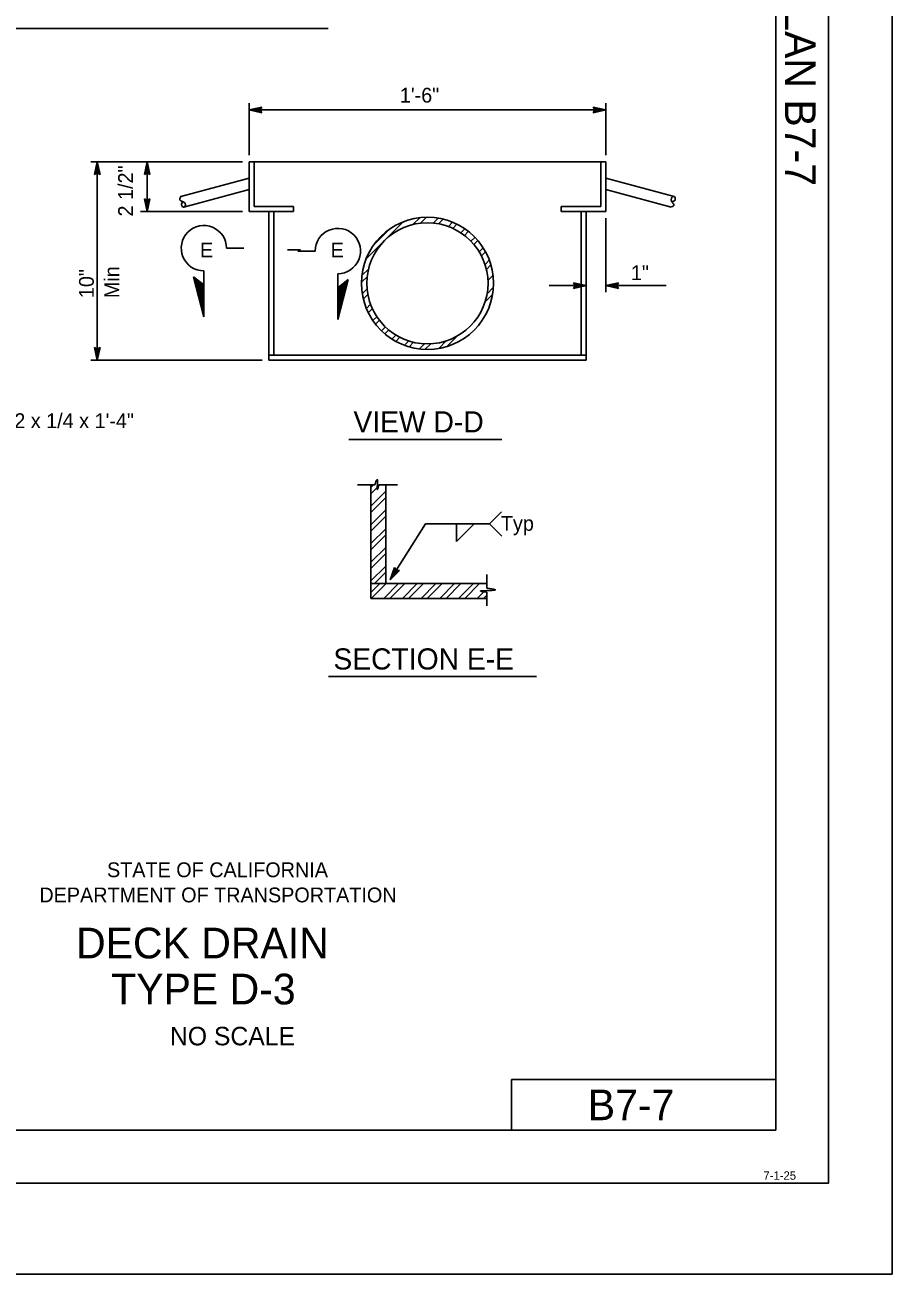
# Model space of a CAD drawing. Extents: x -894 to 866, y -472 to 714.
# Drawn here: x 456 to 866, y -472 to 118 of the extents above; entities that cross this region are included whole.
import ezdxf

# ---------------------------------------------------------------- set-up
doc = ezdxf.new("R2010")
doc.units = 0
for name, color, linetype in [('12 Coord Grid', 7, 'Continuous'), ('14 Ramp Anno', 7, 'Continuous'), ('22 Misc Cnst Det', 7, 'Continuous'), ('56 Stage 3 Anno', 7, 'Continuous'), ('57 Undefined', 7, 'Continuous'), ('60 Nongeo Data', 7, 'Continuous'), ('border_INSIDE-BORDER-anno', 7, 'Continuous'), ('border_PLOTTING-ELEMENTS', 7, 'Continuous'), ('border_rw_22x34_Cut_Lines', 7, 'Continuous'), ('border_SHEET', 7, 'Continuous'), ('border_WITHIN-BORDER-anno', 7, 'Continuous')]:
    doc.layers.add(name, color=color, linetype=linetype)

msp = doc.modelspace()

# ---------------------------------------------------------------- linework, layer by layer
at = {"layer": '14 Ramp Anno'}
msp.add_line((579.93, 11.85), (586.02, 11.85), dxfattribs=at)
at = {"layer": '22 Misc Cnst Det'}
for p, q in [((551.07, 12.67), (559.22, 12.67)), ((593, 11.34), (584.85, 11.34)), ((540.36, 1.95), (540.36, -19.75)), ((603.72, 0.62), (603.72, -21.08)), ((540.36, -19.75), (535.52, -0.8)), ((540.36, -4.72), (535.52, -0.8)), ((540.36, -18.19), (536.03, -1.21)), ((540.36, -16.64), (536.53, -1.61)), ((540.36, -15.08), (537.03, -2.02)), ((540.36, -13.52), (537.53, -2.43)), ((540.36, -11.96), (538.03, -2.83)), ((540.36, -10.4), (538.53, -3.24)), ((540.36, -8.84), (539.03, -3.64)), ((540.36, -7.29), (539.53, -4.05)), ((540.36, -5.73), (540.03, -4.45)), ((603.72, -21.08), (608.55, -2.14)), ((603.72, -6.05), (608.55, -2.14)), ((603.72, -19.53), (608.05, -2.54)), ((603.72, -17.97), (607.55, -2.95)), ((603.72, -16.41), (607.05, -3.35)), ((603.72, -14.85), (606.54, -3.76)), ((603.72, -13.29), (606.04, -4.16)), ((603.72, -11.74), (605.54, -4.57)), ((603.72, -10.18), (605.04, -4.98)), ((603.72, -8.62), (604.54, -5.38)), ((603.72, -7.06), (604.04, -5.79))]:
    msp.add_line(p, q, dxfattribs=at)
for centre, start, end in [((540.36, 12.67), 359.99947, 269.99996), ((603.72, 11.34), 270.00004, 180.00053)]:
    msp.add_arc(centre, 10.72, start, end, dxfattribs=at)
at = {"layer": '56 Stage 3 Anno'}
for p, q in [((561.72, 56.65), (561.72, 81.21)), ((561.72, 78.08), (567.72, 79.41)), ((567.72, 76.74), (561.72, 78.08)), ((561.72, 78.08), (561.72, 78.08)), ((567.5, 77.1), (563.1, 78.08)), ((563.11, 78.09), (567.49, 79.05)), ((564.48, 78.08), (567.31, 78.71)), ((567.27, 77.46), (564.48, 78.08)), ((565.86, 78.08), (567.07, 78.35)), ((567.09, 77.8), (565.86, 78.08)), ((567.72, 79.41), (566.92, 78.08)), ((566.92, 78.08), (567.72, 76.74)), ((567.72, 79.41), (567.72, 79.41)), ((725.37, 78.08), (724.57, 79.42)), ((724.57, 79.42), (724.57, 79.42)), ((724.57, 79.42), (730.57, 78.08)), ((730.57, 78.08), (724.57, 76.75)), ((724.57, 76.75), (725.37, 78.08)), ((724.78, 79.07), (729.19, 78.08)), ((729.17, 78.08), (724.8, 77.11)), ((727.8, 78.08), (724.98, 77.46)), ((725.02, 78.71), (727.8, 78.08)), ((725.19, 78.36), (726.42, 78.09)), ((726.42, 78.09), (725.21, 77.82)), ((730.57, 56.65), (730.57, 81.21)), ((730.57, 78.08), (730.57, 78.08)), ((567.72, 76.74), (567.72, 76.74)), ((724.57, 76.75), (724.57, 76.75)), ((558.59, 53.52), (486.81, 53.52)), ((488.6, 47.52), (489.94, 53.52)), ((489.94, 53.52), (489.94, 53.52)), ((489.94, 53.52), (491.27, 47.52)), ((512.18, 47.52), (513.52, 53.52)), ((513.52, 53.52), (513.52, 53.52)), ((513.52, 53.52), (514.85, 47.52)), ((489.94, 48.32), (488.6, 47.52)), ((488.6, 47.52), (488.6, 47.52)), ((488.95, 47.74), (489.94, 52.14)), ((489.31, 47.97), (489.94, 50.76)), ((489.66, 48.15), (489.94, 49.38)), ((489.94, 52.13), (490.91, 47.76)), ((489.94, 50.76), (490.56, 47.93)), ((489.94, 49.38), (490.2, 48.17)), ((491.27, 47.52), (489.94, 48.32)), ((491.27, 47.52), (491.27, 47.52)), ((513.52, 48.32), (512.18, 47.52)), ((512.18, 47.52), (512.18, 47.52)), ((512.53, 47.74), (513.51, 52.14)), ((512.89, 47.97), (513.51, 50.76)), ((513.24, 48.15), (513.51, 49.38)), ((513.51, 50.76), (514.14, 47.93)), ((513.51, 49.38), (513.78, 48.17)), ((513.52, 52.13), (514.49, 47.76)), ((514.85, 47.52), (513.52, 48.32)), ((514.85, 47.52), (514.85, 47.52)), ((513.52, 30.07), (512.19, 36.07)), ((512.19, 36.07), (512.19, 36.07)), ((512.19, 36.07), (513.52, 35.27)), ((513.51, 31.46), (512.54, 35.84)), ((513.52, 32.83), (512.89, 35.66)), ((513.52, 35.27), (514.86, 36.07)), ((514.86, 36.07), (513.52, 30.07)), ((514.5, 35.85), (513.52, 31.45)), ((514.14, 35.62), (513.52, 32.83)), ((513.79, 35.44), (513.52, 34.22)), ((514.86, 36.07), (514.86, 36.07)), ((558.59, 30.07), (510.39, 30.07)), ((513.52, 34.22), (513.25, 35.42)), ((513.52, 30.07), (513.52, 30.07)), ((730.57, 26.94), (730.57, -8.15)), ((715.98, -5.02), (715.18, -3.68)), ((715.18, -3.68), (715.18, -3.68)), ((715.18, -3.68), (721.18, -5.02)), ((721.18, -5.02), (715.18, -6.35)), ((715.18, -6.35), (715.98, -5.02)), ((715.4, -4.04), (719.8, -5.02)), ((719.79, -5.02), (715.42, -5.99)), ((718.42, -5.02), (715.6, -5.64)), ((715.63, -4.4), (718.42, -5.02)), ((715.81, -4.74), (717.04, -5.02)), ((717.04, -5.02), (715.83, -5.28)), ((721.18, -5.02), (721.18, -5.02)), ((730.57, -5.02), (736.57, -3.69)), ((736.57, -6.36), (730.57, -5.02)), ((730.57, -5.02), (730.57, -5.02)), ((736.35, -6), (731.95, -5.02)), ((731.96, -5.02), (736.33, -4.05)), ((733.33, -5.02), (736.15, -4.4)), ((736.12, -5.64), (733.33, -5.02)), ((734.71, -5.02), (735.92, -4.75)), ((735.94, -5.3), (734.71, -5.02)), ((736.57, -3.69), (735.77, -5.02)), ((735.77, -5.02), (736.57, -6.36)), ((736.57, -3.69), (736.57, -3.69)), ((715.18, -6.35), (715.18, -6.35)), ((736.57, -6.36), (736.57, -6.36)), ((489.94, -40.28), (488.61, -34.28)), ((488.61, -34.28), (488.61, -34.28)), ((488.61, -34.28), (489.94, -35.08)), ((489.94, -38.89), (488.97, -34.52)), ((489.94, -37.52), (489.31, -34.69)), ((489.94, -36.14), (489.67, -34.93)), ((489.94, -35.08), (491.28, -34.28)), ((491.28, -34.28), (489.94, -40.28)), ((490.92, -34.5), (489.94, -38.9)), ((490.56, -34.73), (489.94, -37.52)), ((490.22, -34.91), (489.94, -36.14)), ((491.28, -34.28), (491.28, -34.28)), ((567.97, -40.28), (486.81, -40.28)), ((489.94, -40.28), (489.94, -40.28)), ((675.49, -117.67), (681.1, -112.06)), ((628.56, -144.11), (645.16, -117.67)), ((645.16, -117.67), (675.49, -117.67)), ((659.83, -126.01), (659.83, -117.67)), ((668.17, -117.67), (659.83, -126.01)), ((675.49, -117.67), (681.27, -123.45)), ((628.56, -144.11), (630.62, -138.32)), ((632.88, -139.74), (628.56, -144.11)), ((632.47, -139.74), (629.29, -142.94)), ((629.3, -142.93), (630.8, -138.71)), ((630.03, -141.77), (631, -139.05)), ((632.04, -139.74), (630.03, -141.77)), ((630.62, -138.32), (630.62, -138.32)), ((630.62, -138.32), (631.32, -139.71)), ((630.77, -140.6), (631.18, -139.44)), ((631.65, -139.71), (630.77, -140.6)), ((631.32, -139.71), (632.88, -139.74)), ((632.88, -139.74), (632.88, -139.74)), ((628.56, -144.11), (628.56, -144.11))]:
    msp.add_line(p, q, dxfattribs=at)
for points in [[(730.57, 78.08), (561.72, 78.08)], [(489.94, 53.52), (489.94, -40.28)], [(513.52, 53.52), (513.52, 30.07)], [(721.18, -5.02), (703.68, -5.02)], [(730.57, -5.02), (759.16, -5.02)]]:
    msp.add_lwpolyline(points, dxfattribs=at)
at = {"layer": '57 Undefined'}
for p, q in [((247.53, 116.65), (599.1, 116.65)), ((608.93, -77.78), (681.41, -77.78)), ((599.27, -189.92), (697.73, -189.92))]:
    msp.add_line(p, q, dxfattribs=at)
at = {"layer": '60 Nongeo Data'}
for p, q in [((561.72, 53.52), (730.57, 53.52)), ((561.72, 30.07), (561.72, 53.52)), ((564.07, 32.42), (564.07, 53.52)), ((728.22, 32.42), (728.22, 53.52)), ((730.57, 30.07), (730.57, 53.52)), ((529.47, 37.16), (561.72, 45.8)), ((762.81, 37.16), (730.57, 45.8)), ((530.82, 32.12), (561.72, 40.4)), ((761.46, 32.12), (730.57, 40.4)), ((561.72, 30.07), (571.1, 30.07)), ((564.07, 32.42), (582.83, 32.42)), ((571.1, -40.28), (571.1, 30.07)), ((571.1, 30.07), (582.83, 30.07)), ((573.44, -37.94), (573.44, 30.07)), ((582.83, 30.07), (582.83, 32.42)), ((709.46, 30.07), (709.46, 32.42)), ((709.46, 32.42), (728.22, 32.42)), ((709.46, 30.07), (721.18, 30.07)), ((718.84, -37.94), (718.84, 30.07)), ((721.18, -40.28), (721.18, 30.07)), ((721.18, 30.07), (730.57, 30.07)), ((617.1, 7.59), (634.63, 25.12)), ((639.3, 23.9), (642.48, 27.08)), ((645.64, 27.29), (642.87, 24.52)), ((651.14, 26.9), (648.83, 24.58)), ((651.43, 24.24), (653.61, 26.42)), ((656.02, 22.93), (658.03, 24.94)), ((660.07, 24.03), (658.11, 22.07)), ((628.21, 21.65), (620.62, 14.06)), ((663.78, 21.84), (661.9, 19.97)), ((663.62, 18.74), (665.48, 20.6)), ((666.74, 15.96), (668.57, 17.79)), ((669.99, 16.26), (668.12, 14.4)), ((672.47, 12.85), (670.6, 10.98)), ((671.64, 9.07), (673.58, 11.01)), ((673.39, 4.93), (675.41, 6.94)), ((615.13, -0.28), (618.35, 2.94)), ((676.15, 4.74), (674.02, 2.61)), ((617.71, -0.64), (614.92, -3.44)), ((677.31, -5.9), (674.34, -8.87)), ((677.16, -0.15), (674.73, -2.58)), ((617.64, -6.6), (615.29, -8.96)), ((615.8, -11.39), (618, -9.2)), ((673.41, -12.75), (676.92, -9.24)), ((617.26, -15.83), (619.27, -13.82)), ((620.14, -15.9), (618.16, -17.88)), ((622.22, -19.72), (620.37, -21.57)), ((621.59, -23.29), (623.47, -21.41)), ((624.41, -26.37), (626.23, -24.54)), ((627.81, -25.92), (625.94, -27.78)), ((631.23, -28.39), (629.35, -30.27)), ((631.19, -31.38), (633.13, -29.44)), ((660.21, -28.9), (655.32, -33.78)), ((635.26, -33.21), (637.3, -31.16)), ((639.59, -31.82), (637.45, -33.97)), ((644.77, -32.54), (642.38, -34.93)), ((645.12, -35.14), (647.74, -32.52)), ((651.45, -34.71), (654.98, -31.17)), ((571.1, -37.94), (721.18, -37.94)), ((571.1, -40.28), (721.18, -40.28)), ((613.02, -99.19), (621.17, -99.19)), ((620.69, -99.19), (619.41, -100.47)), ((619.41, -103.41), (623.64, -99.19)), ((619.41, -152.98), (619.41, -99.19)), ((623.21, -99.19), (631.97, -99.19)), ((626.44, -145.95), (626.44, -99.19)), ((619.41, -109.31), (626.44, -102.27)), ((626.44, -105.22), (619.41, -112.26)), ((626.44, -111.12), (619.41, -118.15)), ((619.41, -121.1), (626.44, -114.07)), ((619.41, -127), (626.44, -119.96)), ((626.44, -122.91), (619.41, -129.95)), ((626.44, -128.81), (619.41, -135.84)), ((619.41, -138.79), (626.44, -131.75)), ((619.41, -144.68), (626.44, -137.65)), ((626.44, -140.6), (621.1, -145.95)), ((674.16, -148.1), (674.16, -141.58)), ((619.41, -145.95), (674.16, -145.95)), ((623.64, -145.95), (619.41, -150.18)), ((626.58, -145.95), (619.55, -152.98)), ((632.48, -145.95), (625.45, -152.98)), ((628.39, -152.98), (635.43, -145.95)), ((634.29, -152.98), (641.32, -145.95)), ((644.27, -145.95), (637.24, -152.98)), ((650.17, -145.95), (643.13, -152.98)), ((646.08, -152.98), (653.12, -145.95)), ((651.98, -152.98), (659.01, -145.95)), ((661.96, -145.95), (654.92, -152.98)), ((667.85, -145.95), (660.82, -152.98)), ((663.77, -152.98), (670.8, -145.95)), ((619.41, -152.98), (674.16, -152.98)), ((669.66, -152.98), (672.86, -149.79)), ((674.16, -151.43), (672.61, -152.98)), ((674.16, -156.46), (674.16, -149.93))]:
    msp.add_line(p, q, dxfattribs=at)
for radius in [31.27, 28.66]:
    msp.add_circle((646.14, -3.93), radius, dxfattribs=at)
for points in [[(529.54, 37.25), (529.17, 36.61), (528.8, 35.97), (529, 35.53), (529.17, 35.17), (529.74, 34.95), (530.26, 34.72), (530.85, 34.47), (531.38, 34.22), (531.53, 33.64), (531.67, 33.08), (531.43, 32.2), (530.99, 32.11), (530.61, 32.02), (530.09, 32.47), (529.9, 32.92), (529.64, 33.53), (530, 34.12), (530.35, 34.72)], [(761.46, 32.19), (762, 32.35), (762.53, 32.5), (762.67, 32.79), (762.88, 33.23), (762.21, 33.95), (761.81, 34.61), (761.51, 35.11), (761.36, 35.57), (761.55, 36.09), (761.75, 36.64), (762.34, 37.25), (762.76, 37.13), (763.2, 37), (763.45, 36.1), (763.28, 35.57), (763.1, 34.99), (762.41, 34.84), (761.72, 34.7)], [(621.17, -99.19), (621.68, -97.9), (622.2, -96.6), (622.39, -96.74), (622.73, -96.97), (622.14, -101.4), (622.39, -101.43), (622.52, -101.44), (622.86, -100.31), (623.21, -99.19)], [(674.16, -148.1), (676.3, -148.41), (678.44, -148.72), (678.24, -148.92), (677.9, -149.25), (671, -149.27), (671.31, -149.53), (671.44, -149.64), (672.8, -149.78), (674.16, -149.93)]]:
    msp.add_open_spline(points, degree=3, dxfattribs=at)
at = {"layer": 'border_PLOTTING-ELEMENTS'}
for points in [[(-894.04, -472.44), (865.96, -472.44), (865.96, 713.56), (-894.04, 713.56)], [(-864.04, 670.56), (835.96, 670.56), (835.96, -429.44), (-864.04, -429.44)]]:
    msp.add_lwpolyline(points, close=True, dxfattribs=at)
at = {"layer": 'border_rw_22x34_Cut_Lines'}
msp.add_lwpolyline([(-864.04, 670.56), (835.96, 670.56), (835.96, -429.44), (-864.04, -429.44)], close=True, dxfattribs=at)
at = {"layer": 'border_SHEET'}
for p, q in [((810.96, 645.56), (810.96, -404.44)), ((685.93, -404.44), (685.93, -380.44)), ((685.93, -380.44), (810.93, -380.44)), ((810.96, -404.44), (-814.04, -404.44))]:
    msp.add_line(p, q, dxfattribs=at)

# ---------------------------------------------------------------- texts
at = {"layer": '12 Coord Grid'}
msp.add_text('Typ', height=7.004, dxfattribs=at).set_placement((680.88, -120.98))
at = {"layer": '57 Undefined'}
for s, height, p in [('1\'-6"', 7, (633.07, 81.52)), ('E', 7, (538.52, 8.34)), ('E', 7, (600.36, 8.34)), ('1"', 7, (742.41, -2.43)), ('VIEW D-D', 10, (611.11, -74.43)), ('L2 1/2 x 2 x 1/4 x 1\'-4"', 7, (414.74, -72.41)), ('SECTION E-E', 10, (601.64, -186.57))]:
    msp.add_text(s, height=height, dxfattribs=at).set_placement(p)
for s, p in [('2 1/2"', (506.79, 27.66)), ('10"', (488.28, -10.93)), ('Min', (500.28, -10.93))]:
    msp.add_text(s, height=7, rotation=90, dxfattribs=at).set_placement(p)
at = {"layer": 'border_INSIDE-BORDER-anno'}
for s, height, p in [('STATE OF CALIFORNIA', 7, (494.52, -284.77)), ('DEPARTMENT OF TRANSPORTATION', 7, (462.52, -296.67)), ('DECK DRAIN', 14.5, (479.88, -323.17)), ('TYPE D-3', 14.5, (496.5, -344.92)), ('NO SCALE', 8.75, (524.3, -364.3))]:
    msp.add_text(s, height=height, dxfattribs=at).set_placement(p)
at = {"layer": 'border_WITHIN-BORDER-anno'}
msp.add_text('2025 STANDARD PLAN B7-7', height=14.5, rotation=270, dxfattribs=at).set_placement((815.33, 299.65))
for s, height, p in [('B7-7', 14.5, (722, -399.69)), ('7-1-25', 4, (805.09, -427.86))]:
    msp.add_text(s, height=height, dxfattribs=at).set_placement(p)

doc.saveas('drawing.dxf')
